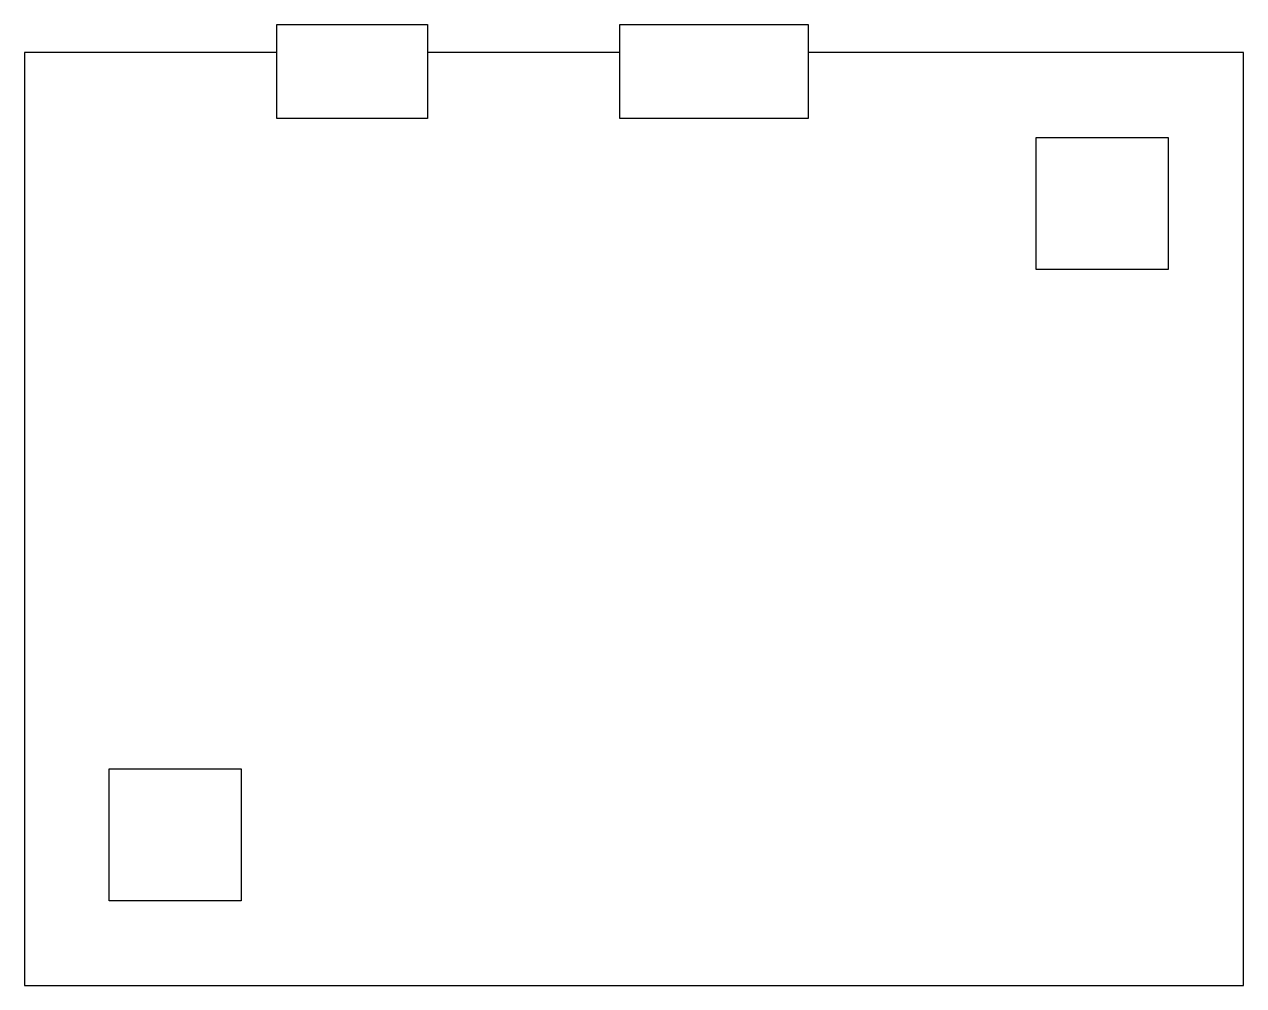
# Model space of a CAD drawing. Header units: millimetres. Extents: x 0 to 64.7, y 0 to 51.
import ezdxf

# ---------------------------------------------------------------- set-up
doc = ezdxf.new("R2010")
doc.units = ezdxf.units.MM
doc.layers.get('0').update_dxf_attribs({"linetype": 'CONTINUOUS'})

msp = doc.modelspace()

# ---------------------------------------------------------------- linework, layer by layer
for p, q in [((0, 49.5), (0, 0)), ((13.4, 49.5), (0, 49.5)), ((31.6, 49.5), (21.4, 49.5)), ((64.7, 49.5), (41.6, 49.5)), ((64.7, 0), (64.7, 49.5)), ((0, 0), (64.7, 0))]:
    msp.add_line(p, q)
for points in [[(13.4, 46), (13.4, 51), (21.4, 51), (21.4, 46)], [(31.6, 46), (31.6, 51), (41.6, 51), (41.6, 46)], [(53.7, 45), (60.7, 45), (60.7, 38), (53.7, 38)], [(11.5, 4.5), (4.5, 4.5), (4.5, 11.5), (11.5, 11.5)]]:
    msp.add_lwpolyline(points, close=True)

doc.saveas('drawing.dxf')
